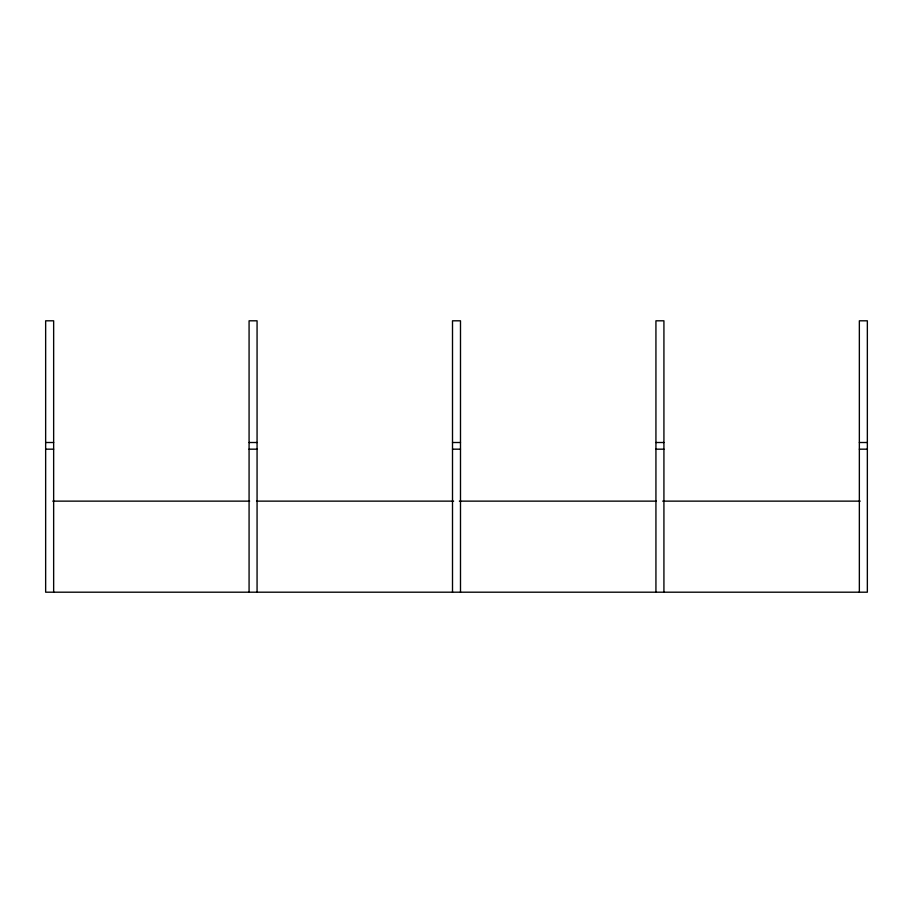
<?xml version="1.0" encoding="UTF-8"?>
<svg xmlns="http://www.w3.org/2000/svg" width="913" height="913" viewBox="0 0 913 913"><rect width="100%" height="100%" fill="white"/><g stroke="black" fill="none" stroke-linecap="round" stroke-linejoin="round"><path stroke-width="1.37" d="M45.65 442.508L53.65 442.508M249.078 442.508L257.067 442.508M452.506 442.508L460.494 442.508M655.933 442.508L663.922 442.508M859.35 442.508L867.35 442.508M45.65 449.173L53.65 449.173M249.078 449.173L257.067 449.173M452.506 449.173L460.494 449.173M655.933 449.173L663.922 449.173M859.35 449.173L867.35 449.173M52.771 501.134L249.648 501.134M256.553 501.134L453.647 501.134M459.353 501.134L656.219 501.134M662.701 501.134L860.217 501.134M859.35 592.195L859.35 320.805L867.35 320.805L867.35 592.195L45.65 592.195L45.65 320.805L53.65 320.805L53.65 592.195M663.922 592.195L663.922 320.805L655.933 320.805L655.933 592.195M460.494 592.195L460.494 320.805L452.506 320.805L452.506 592.195M257.067 592.195L257.067 320.805L249.078 320.805L249.078 592.195"/></g></svg>
